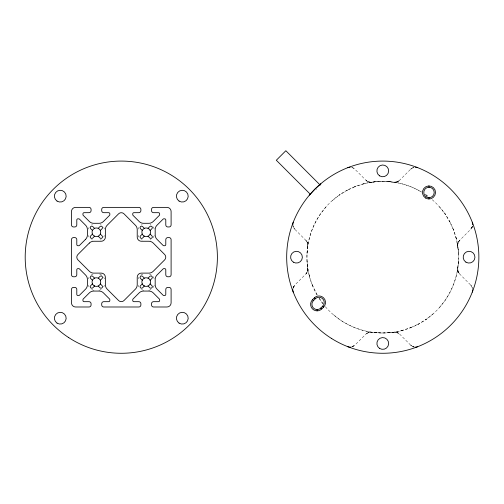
<?xml version="1.0" encoding="UTF-8"?>
<svg xmlns="http://www.w3.org/2000/svg" width="504" height="504" viewBox="0 0 504 504"><rect width="100%" height="100%" fill="white"/><g stroke="black" fill="none" stroke-linecap="round" stroke-linejoin="round"><path stroke-width="0.38" stroke-dasharray="2.52 1.89" d="M326.012 206.898L320.368 214.106C310.993 227.72 306.199 244.409 307.037 260.921C306.823 265.091 309.513 270.484 305.928 273.949L294.733 285.144L292.956 288.427L294.733 285.144A6.539 6.539 0 0 0 292.912 288.679M439.532 307.465L445.177 300.258C454.551 286.637 459.339 269.955 458.508 253.436C458.722 249.266 456.026 243.873 459.61 240.408L470.812 229.213L472.557 226.069L470.812 229.213A6.539 6.539 0 0 0 472.531 226.176M307.037 253.436C307.024 249.31 309.45 243.854 305.928 240.408L294.733 229.213L292.956 225.931M458.508 260.921C458.514 265.047 456.089 270.503 459.61 273.949L470.812 285.144L472.569 288.345L470.812 285.144A6.539 6.539 0 0 1 472.531 288.181M307.774 268.361A6.539 6.539 0 0 1 305.928 273.949C309.399 270.446 307.024 265.129 307.037 260.921M457.771 245.996A6.539 6.539 0 0 1 459.61 240.408C456.145 243.911 458.52 249.228 458.508 253.436M471.901 227.764L472.588 225.931M292.988 288.288L293.643 286.593M306.709 273.011L307.478 271.486M458.067 242.871L458.835 241.347M316.279 189.378L316.688 188.987M352.201 167.548A6.539 6.539 0 0 1 354.803 169.142L365.999 180.338C370.604 184.609 377.395 180.218 382.769 181.352C388.168 180.375 394.941 184.603 399.54 180.338L410.741 169.142L412.858 167.725M332.35 200.548L339.696 194.771L339.236 195.092L347.533 190.039L346.702 190.481L355.881 186.278L354.659 186.757L364.625 183.557L362.987 183.979C382.486 178.851 404.132 181.409 421.388 192.043M433.194 313.816L425.849 319.586L426.308 319.265L418.011 324.324L418.837 323.883L409.658 328.079L410.886 327.606L400.919 330.807L402.551 330.385C392.137 333.163 381.263 333.623 370.623 332.104M377.162 332.798L371.587 332.18A6.539 6.539 0 0 0 365.999 334.02L369.319 332.237L365.999 334.02L354.803 345.215L351.521 346.991M412.808 167.744L414.086 167.353L410.741 169.142A6.539 6.539 0 0 1 413.343 167.548M397.045 181.894L399.54 180.338A6.539 6.539 0 0 1 393.958 182.183L397.045 181.894L398.601 181.112M351.603 346.979L354.803 345.215A6.539 6.539 0 0 1 351.767 346.935M368.065 332.627L369.344 332.231M371.587 182.183A6.539 6.539 0 0 1 365.999 180.338C368.959 183.399 373.521 181.837 377.162 181.56M388.376 332.798L394.922 332.104L398.551 333.207L394.922 332.104M373.628 332.457L382.769 333.005L393.958 332.18A6.539 6.539 0 0 1 399.54 334.02L410.741 345.215L414.023 346.991L410.741 345.215A6.539 6.539 0 0 0 414.767 347.105M388.376 181.56L391.91 181.906M371.587 332.18C360.177 330.454 349.215 326.101 339.696 319.586L332.489 313.935M396.194 332.231L398.582 333.226M351.54 167.372L353.839 168.349M412.184 346.311L413.879 346.96M366.937 181.112L368.462 181.887M425.849 194.771L428.148 196.547M439.406 206.753L445.177 214.106L444.856 213.639L449.914 221.943L449.474 221.111L453.669 230.29L453.197 229.068L456.397 239.035L455.975 237.397L458.048 248.037M323.253 303.931L319.133 298.166M317.186 294.972L311.869 284.067L312.348 285.289L309.147 275.329L309.569 276.961L307.497 266.32M458.054 271.454L459.61 273.949A6.539 6.539 0 0 1 457.771 268.361L458.054 271.454L458.835 273.011M306.709 241.347L307.484 242.903L307.774 245.996A6.539 6.539 0 0 0 305.928 240.408L307.484 242.903M292.837 224.085L292.975 226.012L294.733 229.213A6.539 6.539 0 0 1 292.912 225.685M154.287 235.475A8.7 8.7 0 0 1 152.951 237.756M150.961 239.558A8.7 8.7 0 0 1 150.192 240.005M142.204 240.005A8.7 8.7 0 0 1 141.435 239.558M138.915 237.037A8.7 8.7 0 0 1 138.109 235.475M138.109 229.068A8.7 8.7 0 0 1 138.915 227.512M141.435 224.992A8.7 8.7 0 0 1 142.204 224.545M150.192 224.545A8.7 8.7 0 0 1 150.961 224.992M152.951 226.787A8.7 8.7 0 0 1 154.287 229.068M104.479 235.475A8.7 8.7 0 0 1 103.667 237.037M101.147 239.558A8.7 8.7 0 0 1 100.384 240.005M92.389 240.005A8.7 8.7 0 0 1 91.627 239.558M89.107 237.037A8.7 8.7 0 0 1 88.301 235.475M88.301 229.068A8.7 8.7 0 0 1 89.107 227.512M91.627 224.992A8.7 8.7 0 0 1 92.389 224.545M100.384 224.545A8.7 8.7 0 0 1 101.147 224.992M103.667 227.512A8.7 8.7 0 0 1 104.479 229.068M104.479 285.289A8.7 8.7 0 0 1 103.667 286.845M101.147 289.365A8.7 8.7 0 0 1 98.784 290.449M93.996 290.449A8.7 8.7 0 0 1 91.627 289.365M89.107 286.845A8.7 8.7 0 0 1 88.301 285.289M88.301 278.882A8.7 8.7 0 0 1 89.107 277.326M90.903 275.329A8.7 8.7 0 0 1 93.183 273.993M99.59 273.993A8.7 8.7 0 0 1 101.871 275.329M103.667 277.326A8.7 8.7 0 0 1 104.479 278.882M154.287 285.289A8.7 8.7 0 0 1 152.951 287.57M150.961 289.365A8.7 8.7 0 0 1 148.592 290.449M143.804 290.449A8.7 8.7 0 0 1 141.435 289.365M138.915 286.845A8.7 8.7 0 0 1 138.109 285.289M138.109 278.882A8.7 8.7 0 0 1 138.915 277.326M140.717 275.329A8.7 8.7 0 0 1 142.997 273.993M149.405 273.993A8.7 8.7 0 0 1 154.287 278.882M432.224 199.697A75.827 75.827 0 0 1 436.388 310.798A75.827 75.827 0 0 1 325.288 306.634M323.033 303.887A75.827 75.827 0 0 1 318.774 297.858M317.079 295.054A75.827 75.827 0 0 1 421.678 192.093M425.187 194.323A75.827 75.827 0 0 1 428.564 196.743"/><path stroke-width="0.76" d="M320.657 184.93L320.739 183.79L314.824 189.233L309.412 195.117M92.44 234.108L90.707 235.841A1.493 1.493 0 0 0 90.707 237.951A1.493 1.493 0 0 0 92.824 237.951L94.557 236.219M98.217 228.331L99.95 226.598A1.493 1.493 0 0 1 102.066 226.598A1.493 1.493 0 0 1 102.066 228.709L100.334 230.441M92.44 283.916L90.707 285.648A1.493 1.493 0 0 0 90.707 287.765A1.493 1.493 0 0 0 92.824 287.765L94.557 286.033M98.217 278.139L99.95 276.406A1.493 1.493 0 0 1 102.066 276.406A1.493 1.493 0 0 1 102.066 278.523L100.334 280.256M142.254 234.108L140.522 235.841A1.493 1.493 0 0 0 140.522 237.951A1.493 1.493 0 0 0 142.632 237.951L144.364 236.219M148.031 228.331L149.764 226.598A1.493 1.493 0 0 1 151.88 226.598A1.493 1.493 0 0 1 151.88 228.709L150.142 230.441M142.254 283.916L140.522 285.648A1.493 1.493 0 0 0 140.522 287.765A1.493 1.493 0 0 0 142.632 287.765L144.364 286.033M148.031 278.139L149.764 276.406A1.493 1.493 0 0 1 151.88 276.406A1.493 1.493 0 0 1 151.88 278.523L150.142 280.256M312.512 299.704L314.364 297.858A6.539 6.539 0 0 1 323.606 297.858A6.539 6.539 0 0 1 323.606 307.1L321.754 308.952A6.539 6.539 0 0 1 312.512 308.952A6.539 6.539 0 0 1 312.512 299.704L313.438 300.63A5.229 5.229 0 0 0 313.438 308.026A5.229 5.229 0 0 0 320.834 308.026L322.68 306.174A5.229 5.229 0 0 0 322.68 298.777A5.229 5.229 0 0 0 315.284 298.777L314.364 297.858M313.438 300.63L315.284 298.777M320.065 184.949L285.844 150.727L276.318 160.247L310.546 194.475M322.68 306.174L323.606 307.1M320.834 308.026L321.754 308.952M144.364 228.331L142.632 226.598A1.493 1.493 0 0 0 140.522 226.598A1.493 1.493 0 0 0 140.522 228.709L142.254 230.441M150.142 234.108L151.88 235.841A1.493 1.493 0 0 1 151.88 237.951A1.493 1.493 0 0 1 149.764 237.951L148.031 236.219M94.557 228.331L92.824 226.598A1.493 1.493 0 0 0 90.707 226.598A1.493 1.493 0 0 0 90.707 228.709L92.44 230.441M100.334 234.108L102.066 235.841A1.493 1.493 0 0 1 102.066 237.951A1.493 1.493 0 0 1 99.95 237.951L98.217 236.219M144.364 278.139L142.632 276.406A1.493 1.493 0 0 0 140.522 276.406A1.493 1.493 0 0 0 140.522 278.523L142.254 280.256M150.142 283.916L151.88 285.648A1.493 1.493 0 0 1 151.88 287.765A1.493 1.493 0 0 1 149.764 287.765L148.031 286.033M94.557 278.139L92.824 276.406A1.493 1.493 0 0 0 90.707 276.406A1.493 1.493 0 0 0 90.707 278.523L92.44 280.256M100.334 283.916L102.066 285.648A1.493 1.493 0 0 1 102.066 287.765A1.493 1.493 0 0 1 99.95 287.765L98.217 286.033M428.992 185.932L428.992 187.236M428.992 197.694L428.992 199.004M317.136 309.557L317.136 310.867M417.74 346.683A6.539 6.539 0 0 1 415.271 347.13M472.721 289.68A6.539 6.539 0 0 1 472.273 292.15M472.273 222.214A6.539 6.539 0 0 1 472.721 224.677M415.359 167.227A6.539 6.539 0 0 1 417.74 167.674M347.804 167.674A6.539 6.539 0 0 1 350.179 167.227M292.818 224.677A6.539 6.539 0 0 1 293.265 222.214M293.265 292.15A6.539 6.539 0 0 1 292.818 289.68M350.771 347.105A6.539 6.539 0 0 1 347.804 346.683M85.585 239.318L79.519 245.385A1.159 1.159 0 0 1 78.7 245.725L77.956 245.725A1.159 1.159 0 0 1 76.797 244.56L76.797 239.646A2.06 2.06 0 0 0 74.737 237.586L73.54 237.586A2.06 2.06 0 0 0 71.48 239.646L71.48 274.712A2.06 2.06 0 0 0 73.54 276.772L74.737 276.772A2.06 2.06 0 0 0 76.797 274.712L76.797 269.798A1.159 1.159 0 0 1 77.956 268.638L78.7 268.638A1.159 1.159 0 0 1 79.519 268.978L85.585 275.039A6.212 6.212 0 0 1 87.406 279.43L87.406 284.735A6.212 6.212 0 0 1 85.585 289.126L79.519 295.193A1.159 1.159 0 0 1 78.7 295.533L77.956 295.533A1.159 1.159 0 0 1 76.797 294.374L76.797 289.46A2.06 2.06 0 0 0 74.737 287.4L73.54 287.4A2.06 2.06 0 0 0 71.48 289.46L71.48 302.841A4.152 4.152 0 0 0 75.632 306.993L89.013 306.993A2.06 2.06 0 0 0 91.073 304.933L91.073 303.736A2.06 2.06 0 0 0 89.013 301.675L84.099 301.675A1.159 1.159 0 0 1 82.94 300.516L82.94 299.773A1.159 1.159 0 0 1 83.28 298.954L89.347 292.887A6.212 6.212 0 0 1 93.738 291.066L99.042 291.066A6.212 6.212 0 0 1 103.433 292.887L109.494 298.954A1.159 1.159 0 0 1 109.834 299.773L109.834 300.516A1.159 1.159 0 0 1 108.675 301.675L103.761 301.675A2.06 2.06 0 0 0 101.701 303.736L101.701 304.933A2.06 2.06 0 0 0 103.761 306.993L138.827 306.993A2.06 2.06 0 0 0 140.887 304.933L140.887 303.736A2.06 2.06 0 0 0 138.827 301.675L133.913 301.675A1.159 1.159 0 0 1 132.747 300.516L132.747 299.773A1.159 1.159 0 0 1 133.088 298.954L139.154 292.887A6.212 6.212 0 0 1 143.546 291.066L148.85 291.066A6.212 6.212 0 0 1 153.241 292.887L159.308 298.954A1.159 1.159 0 0 1 159.648 299.773L159.648 300.516A1.159 1.159 0 0 1 158.483 301.675L153.569 301.675A2.06 2.06 0 0 0 151.515 303.736L151.515 304.933A2.06 2.06 0 0 0 153.569 306.993L166.956 306.993A4.152 4.152 0 0 0 171.102 302.841L171.102 289.46A2.06 2.06 0 0 0 169.048 287.4L167.851 287.4A2.06 2.06 0 0 0 165.791 289.46L165.791 294.374A1.159 1.159 0 0 1 164.632 295.533L163.888 295.533A1.159 1.159 0 0 1 163.063 295.193L156.996 289.126A6.212 6.212 0 0 1 155.182 284.735L155.182 279.43A6.212 6.212 0 0 1 156.996 275.039L163.063 268.978A1.159 1.159 0 0 1 163.888 268.638L164.632 268.638A1.159 1.159 0 0 1 165.791 269.798L165.791 274.712A2.06 2.06 0 0 0 167.851 276.772L169.048 276.772A2.06 2.06 0 0 0 171.102 274.712L171.102 239.646A2.06 2.06 0 0 0 169.048 237.586L167.851 237.586A2.06 2.06 0 0 0 165.791 239.646L165.791 244.56A1.159 1.159 0 0 1 164.632 245.725L163.888 245.725A1.159 1.159 0 0 1 163.063 245.385L156.996 239.318A6.212 6.212 0 0 1 155.182 234.927L155.182 229.622A6.212 6.212 0 0 1 156.996 225.231L163.063 219.164A1.159 1.159 0 0 1 163.888 218.824L164.632 218.824A1.159 1.159 0 0 1 165.791 219.99L165.791 224.904A2.06 2.06 0 0 0 167.851 226.958L169.048 226.958A2.06 2.06 0 0 0 171.102 224.904L171.102 211.516A4.152 4.152 0 0 0 166.956 207.371L153.569 207.371A2.06 2.06 0 0 0 151.515 209.425L151.515 210.622A2.06 2.06 0 0 0 153.569 212.682L158.483 212.682A1.159 1.159 0 0 1 159.648 213.841L159.648 214.584A1.159 1.159 0 0 1 159.308 215.41L153.241 221.477A6.212 6.212 0 0 1 148.85 223.291L143.546 223.291A6.212 6.212 0 0 1 139.154 221.477L133.088 215.41A1.159 1.159 0 0 1 132.747 214.584L132.747 213.841A1.159 1.159 0 0 1 133.913 212.682L138.827 212.682A2.06 2.06 0 0 0 140.887 210.622L140.887 209.425A2.06 2.06 0 0 0 138.827 207.371L103.761 207.371A2.06 2.06 0 0 0 101.701 209.425L101.701 210.622A2.06 2.06 0 0 0 103.761 212.682L108.675 212.682A1.159 1.159 0 0 1 109.834 213.841L109.834 214.584A1.159 1.159 0 0 1 109.494 215.41L103.433 221.477A6.212 6.212 0 0 1 99.042 223.291L93.738 223.291A6.212 6.212 0 0 1 89.347 221.477L83.28 215.41A1.159 1.159 0 0 1 82.94 214.584L82.94 213.841A1.159 1.159 0 0 1 84.099 212.682L89.013 212.682A2.06 2.06 0 0 0 91.073 210.622L91.073 209.425A2.06 2.06 0 0 0 89.013 207.371L75.632 207.371A4.152 4.152 0 0 0 71.48 211.516L71.48 224.904A2.06 2.06 0 0 0 73.54 226.958L74.737 226.958A2.06 2.06 0 0 0 76.797 224.904L76.797 219.99A1.159 1.159 0 0 1 77.956 218.824L78.7 218.824A1.159 1.159 0 0 1 79.519 219.164L85.585 225.231A6.212 6.212 0 0 1 87.406 229.622L87.406 234.927A6.212 6.212 0 0 1 85.585 239.318M89.347 243.073L77.937 254.482A3.818 3.818 0 0 0 77.937 259.881L89.347 271.284A6.212 6.212 0 0 0 93.738 273.105L101.216 273.105A4.152 4.152 0 0 1 105.368 277.257L105.368 284.735A6.212 6.212 0 0 0 107.188 289.126L118.591 300.535A3.818 3.818 0 0 0 123.997 300.535L135.4 289.126A6.212 6.212 0 0 0 137.22 284.735L137.22 277.257A4.152 4.152 0 0 1 141.366 273.105L148.85 273.105A6.212 6.212 0 0 0 153.241 271.284L164.644 259.881A3.818 3.818 0 0 0 164.644 254.482L153.241 243.073A6.212 6.212 0 0 0 148.85 241.252L141.366 241.252A4.152 4.152 0 0 1 137.22 237.107L137.22 229.622A6.212 6.212 0 0 0 135.4 225.231L123.997 213.828A3.818 3.818 0 0 0 118.591 213.828L107.188 225.231A6.212 6.212 0 0 0 105.368 229.622L105.368 237.107A4.152 4.152 0 0 1 101.216 241.252L93.738 241.252A6.212 6.212 0 0 0 89.347 243.073M68.758 337.642A96.094 96.094 0 0 0 217.243 262.445A96.094 96.094 0 0 0 77.874 171.454A96.094 96.094 0 0 0 68.758 337.642M179.09 201.09A5.884 5.884 0 0 0 188.181 196.484A5.884 5.884 0 0 0 179.651 190.915A5.884 5.884 0 0 0 179.09 201.09M57.059 201.09A5.884 5.884 0 0 0 66.15 196.484A5.884 5.884 0 0 0 57.62 190.915A5.884 5.884 0 0 0 57.059 201.09M57.059 323.121A5.884 5.884 0 0 0 66.15 318.515A5.884 5.884 0 0 0 57.62 312.946A5.884 5.884 0 0 0 57.059 323.121M179.09 323.121A5.884 5.884 0 0 0 188.181 318.515A5.884 5.884 0 0 0 179.651 312.946A5.884 5.884 0 0 0 179.09 323.121M94.21 236.042A4.353 4.353 0 0 0 100.737 232.275A4.353 4.353 0 0 0 94.21 228.507A4.353 4.353 0 0 0 94.21 236.042M144.024 236.042A4.353 4.353 0 0 0 150.551 232.275A4.353 4.353 0 0 0 144.024 228.507A4.353 4.353 0 0 0 144.024 236.042M94.21 285.85A4.353 4.353 0 0 0 100.737 282.082A4.353 4.353 0 0 0 94.21 278.315A4.353 4.353 0 0 0 94.21 285.85M144.024 285.85A4.353 4.353 0 0 0 150.551 282.082A4.353 4.353 0 0 0 144.024 278.315A4.353 4.353 0 0 0 144.024 285.85M331.72 338.587A96.094 96.094 0 0 0 478.8 260.688A96.094 96.094 0 0 0 337.793 172.261A96.094 96.094 0 0 0 331.72 338.587M465.935 262.162A5.884 5.884 0 0 0 474.938 257.393A5.884 5.884 0 0 0 466.307 251.981A5.884 5.884 0 0 0 465.935 262.162M379.644 175.877A5.884 5.884 0 0 0 388.653 171.108A5.884 5.884 0 0 0 380.016 165.69A5.884 5.884 0 0 0 379.644 175.877M293.359 262.162A5.884 5.884 0 0 0 302.362 257.393A5.884 5.884 0 0 0 293.731 251.981A5.884 5.884 0 0 0 293.359 262.162M379.644 348.453A5.884 5.884 0 0 0 388.653 343.684A5.884 5.884 0 0 0 380.016 338.266A5.884 5.884 0 0 0 379.644 348.453M426.214 196.9A5.229 5.229 0 0 0 434.221 192.66A5.229 5.229 0 0 0 426.548 187.847A5.229 5.229 0 0 0 426.214 196.9M425.521 198.003A6.539 6.539 0 0 0 435.525 192.704A6.539 6.539 0 0 0 425.937 186.688A6.539 6.539 0 0 0 425.521 198.003"/></g></svg>
